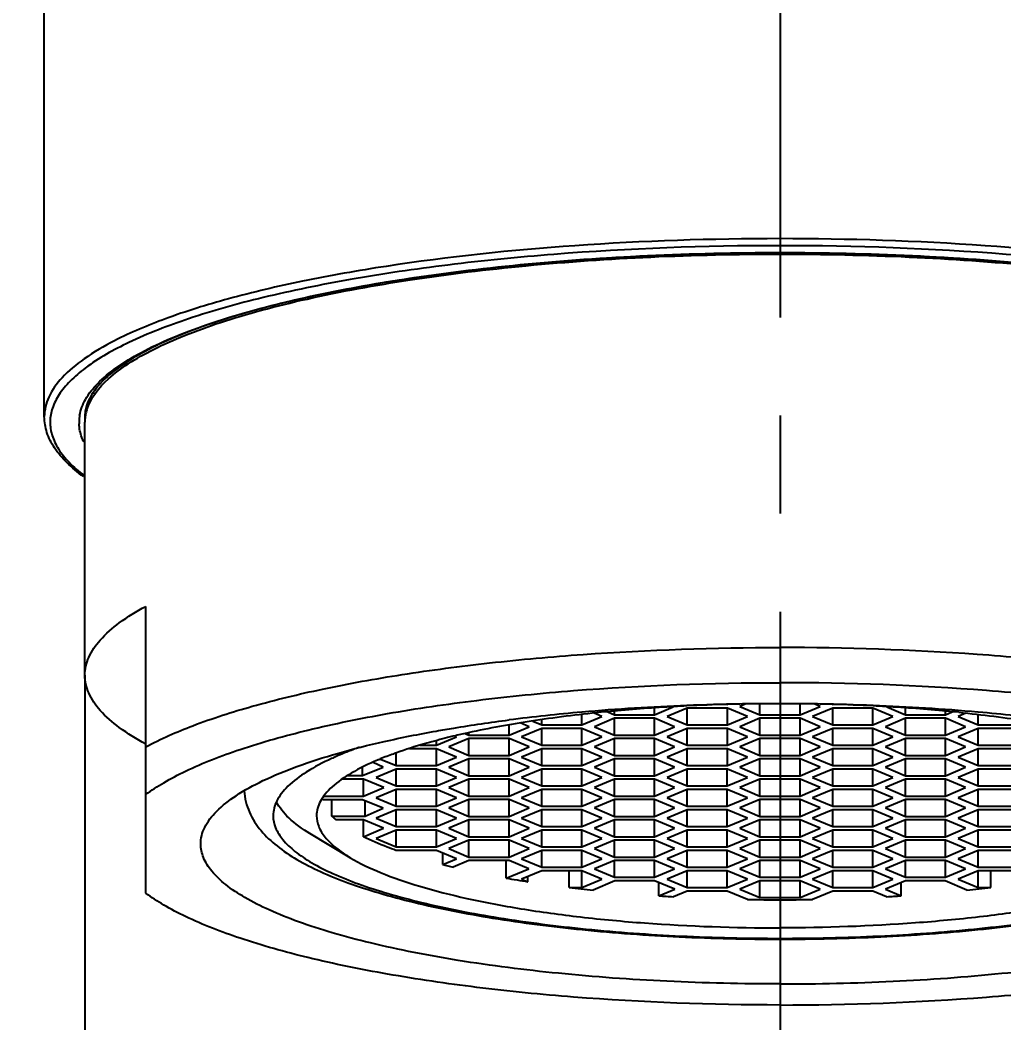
# Model space of a CAD drawing. Header units: millimetres. Extents: x 789 to 1209, y 393 to 987.
# Drawn here: x 1107.52 to 1120.26, y 807.56 to 820.55 of the extents above; entities that cross this region are included whole.
import ezdxf

# ---------------------------------------------------------------- set-up
doc = ezdxf.new("R2010")
doc.units = ezdxf.units.MM
doc.header["$LTSCALE"] = 0.1
doc.linetypes.add('CENTERX2', pattern=[101.6, 63.5, -12.7, 12.7, -12.7])
for name, color, linetype in [('02___PRT_ALL_AXES', 7, 'Continuous'), ('CENTER', 1, 'CENTERX2'), ('DEF_LAYER_ASSEM_MEMBER', 7, 'Continuous'), ('DIM', 3, 'Continuous')]:
    doc.layers.add(name, color=color, linetype=linetype)
doc.styles.get("Standard").update_dxf_attribs({"font": 'arial.ttf'})
doc.dimstyles.new('ISO-25', dxfattribs={"dimtxt": 2.5, "dimasz": 2.5, "dimexe": 1.25, "dimexo": 0.625, "dimtad": 1, "dimlfac": 1.333333, "dimtxsty": 'Standard', "dimcen": 2.5, "dimadec": 0, "dimazin": 0, "dimtfac": 1, "dimtmove": 0, "dimatfit": 3, "dimfxl": 0, "dimarcsym": 0})

# ---------------------------------------------------------------- blocks, each defined once
blk = doc.blocks.new('*D4')
at = {"layer": 'Defpoints', "color": 0}
for p in [(1064.64, 911.486), (1117.358, 911.486), (1091.258, 609.611)]:
    blk.add_point(p, dxfattribs=at)
at = {"layer": 'DIM', "color": 0, "lineweight": -2}
for p, q in [((1116.733, 911.486), (1063.39, 911.486)), ((1064.64, 612.111), (1064.64, 908.986)), ((1090.633, 609.611), (1063.39, 609.611))]:
    blk.add_line(p, q, dxfattribs=at)
at = {"layer": 'DIM', "color": 0}
for points in [[(1064.223, 908.986), (1065.056, 908.986), (1064.64, 911.486)], [(1064.223, 612.111), (1065.056, 612.111), (1064.64, 609.611)]]:
    blk.add_solid(points, dxfattribs=at)
at = {"layer": 'DIM', "color": 0, "insert": (1062.512, 760.549), "char_height": 2.5, "attachment_point": 5, "rotation": 90}
blk.add_mtext('402,5', dxfattribs=at)

msp = doc.modelspace()

# ---------------------------------------------------------------- linework, layer by layer
at = {"color": 7, "linetype": 'Continuous'}
for p, q in [((1108.3578, 812.0646), (1108.3578, 782.1113)), ((1115.734, 811.5527), (1115.975, 811.6536)), ((1115.734, 811.5527), (1115.734, 811.6403)), ((1116.1563, 811.6388), (1115.8965, 811.5299)), ((1116.1563, 811.4211), (1116.1563, 811.6388)), ((1116.6759, 811.6388), (1116.1563, 811.6388)), ((1116.6751, 811.6844), (1116.6796, 811.6863)), ((1116.6759, 811.4211), (1116.6759, 811.6388)), ((1116.9357, 811.5299), (1116.6759, 811.6388)), ((1116.9049, 811.6895), (1116.8382, 811.6615)), ((1116.8382, 811.6615), (1117.098, 811.5527)), ((1117.098, 811.5527), (1117.098, 811.6922)), ((1117.6176, 811.5527), (1117.6176, 811.6922)), ((1117.6176, 811.5527), (1117.8774, 811.6615)), ((1118.0397, 811.6388), (1117.7799, 811.5299)), ((1117.8774, 811.6615), (1117.8107, 811.6895)), ((1118.0361, 811.6863), (1118.0405, 811.6844)), ((1118.5594, 811.6388), (1118.0397, 811.6388)), ((1118.0398, 811.4211), (1118.0398, 811.6388)), ((1118.5594, 811.4211), (1118.5594, 811.6388)), ((1118.8192, 811.5299), (1118.5594, 811.6388)), ((1118.7406, 811.6536), (1118.9816, 811.5527)), ((1118.9816, 811.5527), (1118.9816, 811.6403)), ((1114.2726, 811.4211), (1114.2726, 811.4858)), ((1114.7922, 811.4211), (1114.7922, 811.5567)), ((1114.7922, 811.4211), (1115.052, 811.53)), ((1115.052, 811.53), (1114.9521, 811.5718)), ((1115.2144, 811.5073), (1114.9546, 811.3984)), ((1115.1286, 811.5886), (1115.2144, 811.5527)), ((1115.2144, 811.5527), (1115.2144, 811.5968)), ((1115.2144, 811.5527), (1115.734, 811.5527)), ((1115.2144, 811.2896), (1115.2144, 811.5073)), ((1115.734, 811.5073), (1115.2144, 811.5073)), ((1115.734, 811.2896), (1115.734, 811.5073)), ((1115.9938, 811.3984), (1115.734, 811.5073)), ((1115.8965, 811.5299), (1116.1563, 811.4211)), ((1116.6759, 811.4211), (1116.9357, 811.5299)), ((1117.098, 811.5073), (1116.8382, 811.3984)), ((1117.098, 811.5527), (1117.6176, 811.5527)), ((1117.098, 811.2896), (1117.098, 811.5073)), ((1117.6176, 811.5073), (1117.098, 811.5073)), ((1117.6176, 811.2896), (1117.6176, 811.5073)), ((1117.8774, 811.3984), (1117.6176, 811.5073)), ((1117.7799, 811.5299), (1118.0398, 811.4211)), ((1118.5594, 811.4211), (1118.8192, 811.5299)), ((1118.9816, 811.5073), (1118.7218, 811.3984)), ((1118.9816, 811.5527), (1119.5012, 811.5527)), ((1118.9816, 811.2896), (1118.9816, 811.5073)), ((1119.5012, 811.5073), (1118.9816, 811.5073)), ((1119.5012, 811.5527), (1119.5012, 811.5968)), ((1119.5012, 811.5527), (1119.587, 811.5886)), ((1119.5012, 811.2896), (1119.5012, 811.5073)), ((1119.761, 811.3984), (1119.5012, 811.5073)), ((1119.7635, 811.5718), (1119.6636, 811.53)), ((1119.6636, 811.53), (1119.9234, 811.4211)), ((1119.9234, 811.4211), (1119.9234, 811.5567)), ((1113.8504, 811.2896), (1113.8504, 811.42)), ((1113.8504, 811.2896), (1114.1102, 811.3984)), ((1114.1102, 811.3984), (1113.9945, 811.4469)), ((1114.2726, 811.3758), (1114.0128, 811.2669)), ((1114.1569, 811.4696), (1114.2726, 811.4211)), ((1114.2726, 811.4211), (1114.7922, 811.4211)), ((1114.2726, 811.158), (1114.2726, 811.3758)), ((1114.7922, 811.3758), (1114.2726, 811.3758)), ((1114.7922, 811.158), (1114.7922, 811.3758)), ((1115.052, 811.2669), (1114.7922, 811.3758)), ((1114.9546, 811.3984), (1115.2144, 811.2896)), ((1115.734, 811.2896), (1115.9938, 811.3984)), ((1116.1563, 811.3757), (1115.8965, 811.2668)), ((1116.1563, 811.4211), (1116.6759, 811.4211)), ((1116.1563, 811.158), (1116.1563, 811.3757)), ((1116.6759, 811.3757), (1116.1563, 811.3757)), ((1116.6759, 811.158), (1116.6759, 811.3757)), ((1116.9357, 811.2668), (1116.6759, 811.3757)), ((1116.8382, 811.3984), (1117.098, 811.2896)), ((1117.6176, 811.2896), (1117.8774, 811.3984)), ((1118.0398, 811.3757), (1117.78, 811.2668)), ((1118.0398, 811.4211), (1118.5594, 811.4211)), ((1118.0398, 811.158), (1118.0398, 811.3757)), ((1118.5594, 811.3757), (1118.0398, 811.3757)), ((1118.5594, 811.158), (1118.5594, 811.3757)), ((1118.8192, 811.2668), (1118.5594, 811.3757)), ((1118.7218, 811.3984), (1118.9816, 811.2896)), ((1119.5012, 811.2896), (1119.761, 811.3984)), ((1119.9234, 811.3758), (1119.6636, 811.2669)), ((1119.9234, 811.4211), (1120.443, 811.4211)), ((1119.9234, 811.158), (1119.9234, 811.3758)), ((1120.443, 811.3758), (1119.9234, 811.3758)), ((1112.9086, 811.158), (1113.1684, 811.2669)), ((1113.3308, 811.2442), (1113.071, 811.1353)), ((1113.1684, 811.2669), (1113.1475, 811.2756)), ((1113.2815, 811.3103), (1113.3308, 811.2896)), ((1113.3308, 811.2896), (1113.3308, 811.3198)), ((1113.3308, 811.2896), (1113.8504, 811.2896)), ((1113.3308, 811.0265), (1113.3308, 811.2442)), ((1113.8504, 811.2442), (1113.3308, 811.2442)), ((1113.8504, 811.0265), (1113.8504, 811.2442)), ((1114.1102, 811.1353), (1113.8504, 811.2442)), ((1114.0128, 811.2669), (1114.2726, 811.158)), ((1114.7922, 811.158), (1115.052, 811.2669)), ((1115.2144, 811.2442), (1114.9546, 811.1353)), ((1115.2144, 811.2896), (1115.734, 811.2896)), ((1115.2144, 811.0265), (1115.2144, 811.2442)), ((1115.734, 811.2442), (1115.2144, 811.2442)), ((1115.734, 811.0265), (1115.734, 811.2442)), ((1115.9938, 811.1353), (1115.734, 811.2442)), ((1115.8965, 811.2668), (1116.1563, 811.158)), ((1116.6759, 811.158), (1116.9357, 811.2668)), ((1117.098, 811.2442), (1116.8382, 811.1353)), ((1117.098, 811.2896), (1117.6176, 811.2896)), ((1117.098, 811.0265), (1117.098, 811.2442)), ((1117.6176, 811.2442), (1117.098, 811.2442)), ((1117.6176, 811.0265), (1117.6176, 811.2442)), ((1117.8774, 811.1353), (1117.6176, 811.2442)), ((1117.78, 811.2668), (1118.0398, 811.158)), ((1118.5594, 811.158), (1118.8192, 811.2668)), ((1118.9816, 811.2442), (1118.7218, 811.1353)), ((1118.9816, 811.2896), (1119.5012, 811.2896)), ((1118.9816, 811.0265), (1118.9816, 811.2442)), ((1119.5012, 811.2442), (1118.9816, 811.2442)), ((1119.5012, 811.0265), (1119.5012, 811.2442)), ((1119.761, 811.1353), (1119.5012, 811.2442)), ((1119.6636, 811.2669), (1119.9234, 811.158)), ((1112.9086, 811.1127), (1112.5607, 811.1127)), ((1112.6964, 811.158), (1112.9086, 811.158)), ((1112.9086, 811.158), (1112.9086, 811.2134)), ((1112.9086, 810.8949), (1112.9086, 811.1127)), ((1113.1684, 811.0038), (1112.9086, 811.1127)), ((1113.071, 811.1353), (1113.3308, 811.0265)), ((1113.8504, 811.0265), (1114.1102, 811.1353)), ((1114.2726, 811.1127), (1114.0128, 811.0038)), ((1114.2726, 811.158), (1114.7922, 811.158)), ((1114.2726, 810.8949), (1114.2726, 811.1127)), ((1114.7922, 811.1127), (1114.2726, 811.1127)), ((1114.7922, 810.8949), (1114.7922, 811.1127)), ((1115.052, 811.0038), (1114.7922, 811.1127)), ((1114.9546, 811.1353), (1115.2144, 811.0265)), ((1115.734, 811.0265), (1115.9938, 811.1353)), ((1116.1563, 811.1126), (1115.8964, 811.0037)), ((1116.1562, 810.8949), (1116.1562, 811.1126)), ((1116.1563, 811.158), (1116.6759, 811.158)), ((1116.6759, 811.1126), (1116.1563, 811.1126)), ((1116.6759, 810.8949), (1116.6759, 811.1126)), ((1116.9357, 811.0037), (1116.6759, 811.1126)), ((1116.8382, 811.1353), (1117.098, 811.0265)), ((1117.6176, 811.0265), (1117.8774, 811.1353)), ((1118.0398, 811.1126), (1117.78, 811.0037)), ((1118.0398, 811.158), (1118.5594, 811.158)), ((1118.0398, 810.8949), (1118.0398, 811.1126)), ((1118.5594, 811.1126), (1118.0398, 811.1126)), ((1118.5594, 810.8949), (1118.5594, 811.1126)), ((1118.8192, 811.0037), (1118.5594, 811.1126)), ((1118.7218, 811.1353), (1118.9816, 811.0265)), ((1119.5012, 811.0265), (1119.761, 811.1353)), ((1119.9234, 811.1127), (1119.6636, 811.0038)), ((1119.9234, 811.158), (1120.443, 811.158)), ((1119.9234, 810.8949), (1119.9234, 811.1127)), ((1120.443, 811.1127), (1119.9234, 811.1127)), ((1112.1864, 810.9798), (1112.389, 810.8949)), ((1112.389, 810.8949), (1112.389, 811.0517)), ((1112.9086, 810.8949), (1113.1684, 811.0038)), ((1113.3308, 810.9811), (1113.071, 810.8723)), ((1113.3308, 811.0265), (1113.8504, 811.0265)), ((1113.3308, 810.7634), (1113.3308, 810.9811)), ((1113.8504, 810.9811), (1113.3308, 810.9811)), ((1113.8504, 810.7634), (1113.8504, 810.9811)), ((1114.1102, 810.8723), (1113.8504, 810.9811)), ((1114.0128, 811.0038), (1114.2726, 810.8949)), ((1114.7922, 810.8949), (1115.052, 811.0038)), ((1115.2144, 810.9811), (1114.9546, 810.8723)), ((1115.2144, 811.0265), (1115.734, 811.0265)), ((1115.2144, 810.7634), (1115.2144, 810.9811)), ((1115.734, 810.9811), (1115.2144, 810.9811)), ((1115.734, 810.7634), (1115.734, 810.9811)), ((1115.9938, 810.8723), (1115.734, 810.9811)), ((1115.8964, 811.0037), (1116.1562, 810.8949)), ((1116.6759, 810.8949), (1116.9357, 811.0037)), ((1117.098, 810.9811), (1116.8382, 810.8723)), ((1117.098, 811.0265), (1117.6176, 811.0265)), ((1117.098, 810.7634), (1117.098, 810.9811)), ((1117.6176, 810.9811), (1117.098, 810.9811)), ((1117.6176, 810.7634), (1117.6176, 810.9811)), ((1117.8774, 810.8723), (1117.6176, 810.9811)), ((1117.78, 811.0037), (1118.0398, 810.8949)), ((1118.5594, 810.8949), (1118.8192, 811.0037)), ((1118.9816, 810.9811), (1118.7218, 810.8723)), ((1118.9816, 811.0265), (1119.5012, 811.0265)), ((1118.9816, 810.7634), (1118.9816, 810.9811)), ((1119.5012, 810.9811), (1118.9816, 810.9811)), ((1119.5012, 810.7634), (1119.5012, 810.9811)), ((1119.761, 810.8723), (1119.5012, 810.9811)), ((1119.6636, 811.0038), (1119.9234, 810.8949)), ((1111.9532, 810.7653), (1112.2202, 810.8753)), ((1111.9532, 810.7653), (1111.9532, 810.8663)), ((1112.2202, 810.8753), (1112.0886, 810.9344)), ((1112.389, 810.8496), (1112.1292, 810.7407)), ((1112.389, 810.8949), (1112.9086, 810.8949)), ((1112.389, 810.6318), (1112.389, 810.8496)), ((1112.9086, 810.8496), (1112.389, 810.8496)), ((1112.9086, 810.6318), (1112.9086, 810.8496)), ((1113.1684, 810.7407), (1112.9086, 810.8496)), ((1113.071, 810.8723), (1113.3308, 810.7634)), ((1113.8504, 810.7634), (1114.1102, 810.8723)), ((1114.2726, 810.8496), (1114.0128, 810.7407)), ((1114.2726, 810.8949), (1114.7922, 810.8949)), ((1114.2726, 810.6318), (1114.2726, 810.8496)), ((1114.7922, 810.8496), (1114.2726, 810.8496)), ((1114.7922, 810.6318), (1114.7922, 810.8496)), ((1115.052, 810.7407), (1114.7922, 810.8496)), ((1114.9546, 810.8723), (1115.2144, 810.7634)), ((1115.734, 810.7634), (1115.9938, 810.8723)), ((1116.1562, 810.8495), (1115.8964, 810.7407)), ((1116.1562, 810.8949), (1116.6759, 810.8949)), ((1116.1562, 810.6318), (1116.1562, 810.8495)), ((1116.6759, 810.8495), (1116.1562, 810.8495)), ((1116.6758, 810.6318), (1116.6758, 810.8495)), ((1116.9357, 810.7407), (1116.6759, 810.8495)), ((1116.8382, 810.8723), (1117.098, 810.7634)), ((1117.6176, 810.7634), (1117.8774, 810.8723)), ((1118.0398, 810.8495), (1117.78, 810.7407)), ((1118.0398, 810.8949), (1118.5594, 810.8949)), ((1118.0398, 810.6318), (1118.0398, 810.8495)), ((1118.5594, 810.8495), (1118.0398, 810.8495)), ((1118.5594, 810.6318), (1118.5594, 810.8495)), ((1118.8192, 810.7407), (1118.5594, 810.8495)), ((1118.7218, 810.8723), (1118.9816, 810.7634)), ((1119.5012, 810.7634), (1119.761, 810.8723)), ((1119.9234, 810.8496), (1119.6636, 810.7407)), ((1119.9234, 810.8949), (1120.443, 810.8949)), ((1119.9234, 810.6318), (1119.9234, 810.8496)), ((1120.443, 810.8496), (1119.9234, 810.8496)), ((1111.9668, 810.718), (1111.6992, 810.718)), ((1111.7594, 810.7653), (1111.9532, 810.7653)), ((1111.9668, 810.5003), (1111.9668, 810.718)), ((1112.2266, 810.6092), (1111.9668, 810.718)), ((1112.1292, 810.7407), (1112.389, 810.6318)), ((1112.9086, 810.6318), (1113.1684, 810.7407)), ((1113.3308, 810.718), (1113.071, 810.6092)), ((1113.3308, 810.7634), (1113.8504, 810.7634)), ((1113.3308, 810.5003), (1113.3308, 810.718)), ((1113.8504, 810.718), (1113.3308, 810.718)), ((1113.8504, 810.5003), (1113.8504, 810.718)), ((1114.1102, 810.6092), (1113.8504, 810.718)), ((1114.0128, 810.7407), (1114.2726, 810.6318)), ((1114.7922, 810.6318), (1115.052, 810.7407)), ((1115.2144, 810.718), (1114.9546, 810.6092)), ((1115.2144, 810.7634), (1115.734, 810.7634)), ((1115.2144, 810.5003), (1115.2144, 810.718)), ((1115.734, 810.718), (1115.2144, 810.718)), ((1115.734, 810.5003), (1115.734, 810.718)), ((1115.9938, 810.6092), (1115.734, 810.718)), ((1115.8964, 810.7407), (1116.1562, 810.6318)), ((1116.6758, 810.6318), (1116.9357, 810.7407)), ((1117.098, 810.718), (1116.8382, 810.6092)), ((1117.098, 810.7634), (1117.6176, 810.7634)), ((1117.098, 810.5003), (1117.098, 810.718)), ((1117.6176, 810.718), (1117.098, 810.718)), ((1117.6176, 810.5003), (1117.6176, 810.718)), ((1117.8774, 810.6092), (1117.6176, 810.718)), ((1117.78, 810.7407), (1118.0398, 810.6318)), ((1118.5594, 810.6318), (1118.8192, 810.7407)), ((1118.9816, 810.718), (1118.7218, 810.6092)), ((1118.9816, 810.7634), (1119.5012, 810.7634)), ((1118.9816, 810.5003), (1118.9816, 810.718)), ((1119.5012, 810.718), (1118.9816, 810.718)), ((1119.5012, 810.5003), (1119.5012, 810.718)), ((1119.761, 810.6092), (1119.5012, 810.718)), ((1119.6636, 810.7407), (1119.9234, 810.6318)), ((1111.9668, 810.5003), (1112.2266, 810.6092)), ((1112.389, 810.5865), (1112.1292, 810.4776)), ((1112.389, 810.6318), (1112.9086, 810.6318)), ((1112.389, 810.3688), (1112.389, 810.5865)), ((1112.9086, 810.5865), (1112.389, 810.5865)), ((1112.9086, 810.3688), (1112.9086, 810.5865)), ((1113.1684, 810.4776), (1112.9086, 810.5865)), ((1113.071, 810.6092), (1113.3308, 810.5003)), ((1113.8504, 810.5003), (1114.1102, 810.6092)), ((1114.2726, 810.5865), (1114.0128, 810.4776)), ((1114.2726, 810.6318), (1114.7922, 810.6318)), ((1114.2726, 810.3688), (1114.2726, 810.5865)), ((1114.7922, 810.5865), (1114.2726, 810.5865)), ((1114.7922, 810.3688), (1114.7922, 810.5865)), ((1115.052, 810.4776), (1114.7922, 810.5865)), ((1114.9546, 810.6092), (1115.2144, 810.5003)), ((1115.734, 810.5003), (1115.9938, 810.6092)), ((1116.1562, 810.5865), (1115.8964, 810.4776)), ((1116.1562, 810.6318), (1116.6758, 810.6318)), ((1116.1562, 810.3688), (1116.1562, 810.5865)), ((1116.6758, 810.5865), (1116.1562, 810.5865)), ((1116.6758, 810.3688), (1116.6758, 810.5865)), ((1116.9356, 810.4776), (1116.6758, 810.5865)), ((1116.8382, 810.6092), (1117.098, 810.5003)), ((1117.6176, 810.5003), (1117.8774, 810.6092)), ((1118.0398, 810.5865), (1117.78, 810.4776)), ((1118.0398, 810.6318), (1118.5594, 810.6318)), ((1118.0398, 810.3688), (1118.0398, 810.5865)), ((1118.5594, 810.5865), (1118.0398, 810.5865)), ((1118.5594, 810.3688), (1118.5594, 810.5865)), ((1118.8192, 810.4776), (1118.5594, 810.5865)), ((1118.7218, 810.6092), (1118.9816, 810.5003)), ((1119.5012, 810.5003), (1119.761, 810.6092)), ((1119.9234, 810.5865), (1119.6636, 810.4776)), ((1119.9234, 810.6318), (1120.443, 810.6318)), ((1119.9234, 810.3688), (1119.9234, 810.5865)), ((1120.443, 810.5865), (1119.9234, 810.5865)), ((1111.9532, 810.4531), (1111.4365, 810.4531)), ((1111.4472, 810.5003), (1111.9668, 810.5003)), ((1111.5571, 810.2382), (1111.5571, 810.4531)), ((1112.2202, 810.3431), (1111.9532, 810.4531)), ((1112.1292, 810.4776), (1112.389, 810.3688)), ((1112.9086, 810.3688), (1113.1684, 810.4776)), ((1113.3308, 810.4549), (1113.071, 810.3461)), ((1113.3308, 810.5003), (1113.8504, 810.5003)), ((1113.3308, 810.2372), (1113.3308, 810.4549)), ((1113.8504, 810.4549), (1113.3308, 810.4549)), ((1113.8504, 810.2372), (1113.8504, 810.4549)), ((1114.1102, 810.3461), (1113.8504, 810.4549)), ((1114.0128, 810.4776), (1114.2726, 810.3688)), ((1114.7922, 810.3688), (1115.052, 810.4776)), ((1115.2144, 810.4549), (1114.9546, 810.3461)), ((1115.2144, 810.5003), (1115.734, 810.5003)), ((1115.2144, 810.2372), (1115.2144, 810.4549)), ((1115.734, 810.4549), (1115.2144, 810.4549)), ((1115.734, 810.2372), (1115.734, 810.4549)), ((1115.9938, 810.3461), (1115.734, 810.4549)), ((1115.8964, 810.4776), (1116.1562, 810.3688)), ((1116.6758, 810.3688), (1116.9356, 810.4776)), ((1117.098, 810.4549), (1116.8382, 810.3461)), ((1117.098, 810.5003), (1117.6176, 810.5003)), ((1117.098, 810.2372), (1117.098, 810.4549)), ((1117.6176, 810.4549), (1117.098, 810.4549)), ((1117.6176, 810.2372), (1117.6176, 810.4549)), ((1117.8774, 810.3461), (1117.6176, 810.4549)), ((1117.78, 810.4776), (1118.0398, 810.3688)), ((1118.5594, 810.3688), (1118.8192, 810.4776)), ((1118.9816, 810.4549), (1118.7218, 810.3461)), ((1118.9816, 810.5003), (1119.5012, 810.5003)), ((1118.9816, 810.2372), (1118.9816, 810.4549)), ((1119.5012, 810.4549), (1118.9816, 810.4549)), ((1119.5012, 810.2372), (1119.5012, 810.4549)), ((1119.761, 810.3461), (1119.5012, 810.4549)), ((1119.6636, 810.4776), (1119.9234, 810.3688)), ((1111.9868, 810.2382), (1111.9868, 810.4392)), ((1111.9868, 810.2382), (1112.2202, 810.3431)), ((1112.389, 810.3234), (1112.1292, 810.2145)), ((1112.389, 810.3688), (1112.9086, 810.3688)), ((1112.389, 810.1057), (1112.389, 810.3234)), ((1112.9086, 810.3234), (1112.389, 810.3234)), ((1112.9086, 810.1057), (1112.9086, 810.3234)), ((1113.1684, 810.2145), (1112.9086, 810.3234)), ((1113.071, 810.3461), (1113.3308, 810.2372)), ((1113.8504, 810.2372), (1114.1102, 810.3461)), ((1114.2726, 810.3234), (1114.0128, 810.2145)), ((1114.2726, 810.3688), (1114.7922, 810.3688)), ((1114.2726, 810.1057), (1114.2726, 810.3234)), ((1114.7922, 810.3234), (1114.2726, 810.3234)), ((1114.7922, 810.1057), (1114.7922, 810.3234)), ((1115.052, 810.2145), (1114.7922, 810.3234)), ((1114.9546, 810.3461), (1115.2144, 810.2372)), ((1115.734, 810.2372), (1115.9938, 810.3461)), ((1116.1562, 810.3233), (1115.8964, 810.2145)), ((1116.1562, 810.3688), (1116.6758, 810.3688)), ((1116.1562, 810.1056), (1116.1562, 810.3233)), ((1116.6758, 810.3233), (1116.1562, 810.3233)), ((1116.6758, 810.1056), (1116.6758, 810.3233)), ((1116.9356, 810.2145), (1116.6758, 810.3233)), ((1116.8382, 810.3461), (1117.098, 810.2372)), ((1117.6176, 810.2372), (1117.8774, 810.3461)), ((1118.0398, 810.3233), (1117.78, 810.2145)), ((1118.0398, 810.3688), (1118.5594, 810.3688)), ((1118.0398, 810.1056), (1118.0398, 810.3233)), ((1118.5594, 810.3233), (1118.0398, 810.3233)), ((1118.8193, 810.2145), (1118.5594, 810.3233)), ((1118.5595, 810.1056), (1118.5595, 810.3233)), ((1118.7218, 810.3461), (1118.9816, 810.2372)), ((1119.5012, 810.2372), (1119.761, 810.3461)), ((1119.9234, 810.3234), (1119.6636, 810.2145)), ((1119.9234, 810.3688), (1120.443, 810.3688)), ((1119.9234, 810.1057), (1119.9234, 810.3234)), ((1120.443, 810.3234), (1119.9234, 810.3234)), ((1111.5571, 810.2382), (1111.9868, 810.2382)), ((1111.9666, 810.1918), (1111.6112, 810.1918)), ((1111.9634, 809.9737), (1111.9634, 810.1918)), ((1112.2258, 810.0831), (1111.9666, 810.1918)), ((1112.1292, 810.2145), (1112.389, 810.1057)), ((1112.9086, 810.1057), (1113.1684, 810.2145)), ((1113.3308, 810.1918), (1113.071, 810.083)), ((1113.3308, 810.2372), (1113.8504, 810.2372)), ((1113.3308, 809.9741), (1113.3308, 810.1918)), ((1113.8504, 810.1918), (1113.3308, 810.1918)), ((1113.8504, 809.9741), (1113.8504, 810.1918)), ((1114.1102, 810.083), (1113.8504, 810.1918)), ((1114.0128, 810.2145), (1114.2726, 810.1057)), ((1114.7922, 810.1057), (1115.052, 810.2145)), ((1115.2144, 810.1918), (1114.9546, 810.083)), ((1115.2144, 810.2372), (1115.734, 810.2372)), ((1115.2144, 809.9741), (1115.2144, 810.1918)), ((1115.734, 810.1918), (1115.2144, 810.1918)), ((1115.734, 809.9741), (1115.734, 810.1918)), ((1115.9938, 810.083), (1115.734, 810.1918)), ((1115.8964, 810.2145), (1116.1562, 810.1056)), ((1116.6758, 810.1056), (1116.9356, 810.2145)), ((1117.098, 810.1918), (1116.8382, 810.083)), ((1117.098, 810.2372), (1117.6176, 810.2372)), ((1117.098, 809.9741), (1117.098, 810.1918)), ((1117.6176, 810.1918), (1117.098, 810.1918)), ((1117.6176, 809.9741), (1117.6176, 810.1918)), ((1117.8774, 810.083), (1117.6176, 810.1918)), ((1117.78, 810.2145), (1118.0398, 810.1056)), ((1118.5595, 810.1056), (1118.8193, 810.2145)), ((1118.9816, 810.1918), (1118.7218, 810.083)), ((1118.9816, 810.2372), (1119.5012, 810.2372)), ((1118.9816, 809.9741), (1118.9816, 810.1918)), ((1119.5012, 810.1918), (1118.9816, 810.1918)), ((1119.5012, 809.9741), (1119.5012, 810.1918)), ((1119.761, 810.083), (1119.5012, 810.1918)), ((1119.6636, 810.2145), (1119.9234, 810.1057)), ((1111.9634, 809.9737), (1112.2258, 810.0831)), ((1112.389, 810.0603), (1112.1292, 809.9514)), ((1112.389, 810.1057), (1112.9086, 810.1057)), ((1112.389, 809.8426), (1112.389, 810.0603)), ((1112.9086, 810.0603), (1112.389, 810.0603)), ((1112.9086, 809.8426), (1112.9086, 810.0603)), ((1113.1684, 809.9514), (1112.9086, 810.0603)), ((1113.071, 810.083), (1113.3308, 809.9741)), ((1113.8504, 809.9741), (1114.1102, 810.083)), ((1114.2726, 810.0603), (1114.0128, 809.9514)), ((1114.2726, 810.1057), (1114.7922, 810.1057)), ((1114.2726, 809.8426), (1114.2726, 810.0603)), ((1114.7922, 810.0603), (1114.2726, 810.0603)), ((1114.7922, 809.8426), (1114.7922, 810.0603)), ((1115.052, 809.9514), (1114.7922, 810.0603)), ((1114.9546, 810.083), (1115.2144, 809.9741)), ((1115.734, 809.9741), (1115.9938, 810.083)), ((1116.1562, 810.0603), (1115.8964, 809.9514)), ((1116.1562, 810.1056), (1116.6758, 810.1056)), ((1116.1562, 809.8425), (1116.1562, 810.0603)), ((1116.6758, 810.0602), (1116.1562, 810.0603)), ((1116.6758, 809.8425), (1116.6758, 810.0602)), ((1116.9356, 809.9514), (1116.6758, 810.0602)), ((1116.8382, 810.083), (1117.098, 809.9741)), ((1117.6176, 809.9741), (1117.8774, 810.083)), ((1118.0398, 810.0602), (1117.78, 809.9514)), ((1118.0398, 810.1056), (1118.5595, 810.1056)), ((1118.5595, 810.0603), (1118.0398, 810.0602)), ((1118.0399, 809.8425), (1118.0399, 810.0602)), ((1118.5595, 809.8425), (1118.5595, 810.0603)), ((1118.8193, 809.9514), (1118.5595, 810.0603)), ((1118.7218, 810.083), (1118.9816, 809.9741)), ((1119.5012, 809.9741), (1119.761, 810.083)), ((1119.9234, 810.0603), (1119.6636, 809.9514)), ((1119.9234, 810.1057), (1120.443, 810.1057)), ((1119.9234, 809.8426), (1119.9234, 810.0603)), ((1120.443, 810.0603), (1119.9234, 810.0603)), ((1111.7932, 809.7024), (1111.2716, 810.0154)), ((1112.1292, 809.9514), (1112.389, 809.8426)), ((1112.9086, 809.8426), (1113.1684, 809.9514)), ((1113.3308, 809.9288), (1113.071, 809.8199)), ((1113.3308, 809.9741), (1113.8504, 809.9741)), ((1113.3308, 809.711), (1113.3308, 809.9288)), ((1113.8504, 809.9288), (1113.3308, 809.9288)), ((1113.8504, 809.711), (1113.8504, 809.9288)), ((1114.1102, 809.8199), (1113.8504, 809.9288)), ((1114.0128, 809.9514), (1114.2726, 809.8426)), ((1114.7922, 809.8426), (1115.052, 809.9514)), ((1115.2144, 809.9288), (1114.9546, 809.8199)), ((1115.2144, 809.9741), (1115.734, 809.9741)), ((1115.2144, 809.711), (1115.2144, 809.9288)), ((1115.734, 809.9288), (1115.2144, 809.9288)), ((1115.734, 809.711), (1115.734, 809.9288)), ((1115.9938, 809.8199), (1115.734, 809.9288)), ((1115.8964, 809.9514), (1116.1562, 809.8425)), ((1116.6758, 809.8425), (1116.9356, 809.9514)), ((1117.098, 809.9288), (1116.8382, 809.8199)), ((1117.098, 809.9741), (1117.6176, 809.9741)), ((1117.098, 809.711), (1117.098, 809.9288)), ((1117.6176, 809.9288), (1117.098, 809.9288)), ((1117.6176, 809.711), (1117.6176, 809.9288)), ((1117.8774, 809.8199), (1117.6176, 809.9288)), ((1117.78, 809.9514), (1118.0399, 809.8425)), ((1118.5595, 809.8425), (1118.8193, 809.9514)), ((1118.9816, 809.9288), (1118.7218, 809.8199)), ((1118.9816, 809.9741), (1119.5012, 809.9741)), ((1118.9816, 809.711), (1118.9816, 809.9288)), ((1119.5012, 809.9288), (1118.9816, 809.9288)), ((1119.5012, 809.711), (1119.5012, 809.9288)), ((1119.761, 809.8199), (1119.5012, 809.9288)), ((1119.6636, 809.9514), (1119.9234, 809.8426)), ((1112.9088, 809.797), (1112.3858, 809.7967)), ((1112.389, 809.8426), (1112.9086, 809.8426)), ((1113.1683, 809.6883), (1112.9088, 809.797)), ((1113.071, 809.8199), (1113.3308, 809.711)), ((1113.8504, 809.711), (1114.1102, 809.8199)), ((1114.2726, 809.7972), (1114.0128, 809.6883)), ((1114.2726, 809.8426), (1114.7922, 809.8426)), ((1114.2726, 809.5795), (1114.2726, 809.7972)), ((1114.7922, 809.7972), (1114.2726, 809.7972)), ((1114.7922, 809.5795), (1114.7922, 809.7972)), ((1115.052, 809.6883), (1114.7922, 809.7972)), ((1114.9546, 809.8199), (1115.2144, 809.711)), ((1115.734, 809.711), (1115.9938, 809.8199)), ((1116.1562, 809.7972), (1115.8964, 809.6883)), ((1116.1562, 809.8425), (1116.6758, 809.8425)), ((1116.1562, 809.5794), (1116.1562, 809.7972)), ((1116.6758, 809.7972), (1116.1562, 809.7972)), ((1116.6758, 809.5794), (1116.6758, 809.7972)), ((1116.9356, 809.6883), (1116.6758, 809.7972)), ((1116.8382, 809.8199), (1117.098, 809.711)), ((1117.6176, 809.711), (1117.8774, 809.8199)), ((1118.0399, 809.7972), (1117.7801, 809.6883)), ((1118.0399, 809.8425), (1118.5595, 809.8425)), ((1118.0399, 809.5794), (1118.0399, 809.7972)), ((1118.5595, 809.7972), (1118.0399, 809.7972)), ((1118.5595, 809.5794), (1118.5595, 809.7972)), ((1118.8193, 809.6883), (1118.5595, 809.7972)), ((1118.7218, 809.8199), (1118.9816, 809.711)), ((1119.5012, 809.711), (1119.761, 809.8199)), ((1119.9234, 809.7972), (1119.6636, 809.6883)), ((1119.9234, 809.8426), (1120.443, 809.8426)), ((1119.9234, 809.5795), (1119.9234, 809.7972)), ((1120.443, 809.7972), (1119.9234, 809.7972)), ((1112.9906, 809.6138), (1112.9906, 809.7627)), ((1112.9906, 809.6138), (1113.1683, 809.6883)), ((1113.3302, 809.6657), (1113.1257, 809.5802)), ((1113.8494, 809.6656), (1113.3302, 809.6657)), ((1113.3308, 809.711), (1113.8504, 809.711)), ((1114.0128, 809.6883), (1114.2726, 809.5795)), ((1114.7922, 809.5795), (1115.052, 809.6883)), ((1115.2144, 809.6657), (1114.9546, 809.5568)), ((1115.2144, 809.711), (1115.734, 809.711)), ((1115.2144, 809.4479), (1115.2144, 809.6657)), ((1115.734, 809.6657), (1115.2144, 809.6657)), ((1115.734, 809.4479), (1115.734, 809.6657)), ((1115.9938, 809.5568), (1115.734, 809.6657)), ((1115.8964, 809.6883), (1116.1562, 809.5794)), ((1116.6758, 809.5794), (1116.9356, 809.6883)), ((1117.098, 809.6657), (1116.8382, 809.5568)), ((1117.098, 809.711), (1117.6176, 809.711)), ((1117.098, 809.4479), (1117.098, 809.6657)), ((1117.6176, 809.6657), (1117.098, 809.6657)), ((1117.6176, 809.4479), (1117.6176, 809.6657)), ((1117.8774, 809.5568), (1117.6176, 809.6657)), ((1117.7801, 809.6883), (1118.0399, 809.5794)), ((1118.5595, 809.5794), (1118.8193, 809.6883)), ((1118.9816, 809.6657), (1118.7218, 809.5568)), ((1118.9816, 809.711), (1119.5012, 809.711)), ((1118.9816, 809.4479), (1118.9816, 809.6657)), ((1119.5012, 809.6657), (1118.9816, 809.6657)), ((1119.5012, 809.4479), (1119.5012, 809.6657)), ((1119.761, 809.5568), (1119.5012, 809.6657)), ((1119.6636, 809.6883), (1119.9234, 809.5795)), ((1113.8123, 809.4382), (1113.8123, 809.6656)), ((1113.8123, 809.4382), (1114.1055, 809.5578)), ((1114.1055, 809.5578), (1113.8494, 809.6656)), ((1114.2726, 809.5795), (1114.7922, 809.5795)), ((1114.9546, 809.5568), (1115.2144, 809.4479)), ((1115.734, 809.4479), (1115.9938, 809.5568)), ((1116.1562, 809.5794), (1116.6758, 809.5794)), ((1116.8382, 809.5568), (1117.098, 809.4479)), ((1117.6176, 809.4479), (1117.8774, 809.5568)), ((1118.0399, 809.5794), (1118.5595, 809.5794)), ((1118.7218, 809.5568), (1118.9816, 809.4479)), ((1119.5012, 809.4479), (1119.761, 809.5568)), ((1119.9234, 809.5795), (1120.443, 809.5795)), ((1114.2726, 809.5341), (1114.0128, 809.4253)), ((1114.0128, 809.4253), (1114.0942, 809.3911)), ((1114.0942, 809.3911), (1114.0942, 809.4594)), ((1114.7922, 809.5341), (1114.2726, 809.5341)), ((1114.6294, 809.3164), (1114.6294, 809.5341)), ((1114.7922, 809.3164), (1114.7922, 809.5341)), ((1115.052, 809.4253), (1114.7922, 809.5341)), ((1114.7922, 809.3164), (1115.052, 809.4253)), ((1115.2144, 809.4479), (1115.734, 809.4479)), ((1116.1562, 809.5341), (1115.8963, 809.4252)), ((1115.8963, 809.4252), (1116.1561, 809.3163)), ((1116.1561, 809.3163), (1116.1561, 809.5341)), ((1116.6758, 809.5341), (1116.1562, 809.5341)), ((1116.6758, 809.3163), (1116.6758, 809.5341)), ((1116.9356, 809.4252), (1116.6758, 809.5341)), ((1116.6758, 809.3163), (1116.9356, 809.4252)), ((1117.098, 809.4479), (1117.6176, 809.4479)), ((1118.0399, 809.5341), (1117.7801, 809.4252)), ((1117.7801, 809.4252), (1118.0399, 809.3163)), ((1118.0399, 809.3163), (1118.0399, 809.5341)), ((1118.5595, 809.5341), (1118.0399, 809.5341)), ((1118.5595, 809.3163), (1118.5595, 809.5341)), ((1118.8193, 809.4252), (1118.5595, 809.5341)), ((1118.5595, 809.3163), (1118.8193, 809.4252)), ((1118.9816, 809.4479), (1119.5012, 809.4479)), ((1119.9234, 809.5341), (1119.6636, 809.4253)), ((1119.6636, 809.4253), (1119.9234, 809.3164)), ((1119.9234, 809.3164), (1119.9234, 809.5341)), ((1120.443, 809.5341), (1119.9234, 809.5341)), ((1120.0863, 809.3164), (1120.0863, 809.5341)), ((1114.6294, 809.3164), (1114.7922, 809.3164)), ((1115.2202, 809.4021), (1114.9387, 809.2808)), ((1115.7343, 809.4023), (1115.2202, 809.4021)), ((1115.9942, 809.2936), (1115.7343, 809.4023)), ((1115.7906, 809.208), (1115.7906, 809.3788)), ((1115.7906, 809.208), (1115.9942, 809.2936)), ((1116.1561, 809.3163), (1116.6758, 809.3163)), ((1117.098, 809.4026), (1116.8382, 809.2937)), ((1116.8382, 809.2937), (1117.098, 809.1848)), ((1117.098, 809.1848), (1117.098, 809.4026)), ((1117.6176, 809.4026), (1117.098, 809.4026)), ((1117.6176, 809.1848), (1117.6176, 809.4026)), ((1117.8774, 809.2937), (1117.6176, 809.4026)), ((1117.6176, 809.1848), (1117.8774, 809.2937)), ((1118.0399, 809.3163), (1118.5595, 809.3163)), ((1118.9813, 809.4023), (1118.7215, 809.2936)), ((1118.7215, 809.2936), (1118.925, 809.208)), ((1118.925, 809.208), (1118.925, 809.3788)), ((1119.4955, 809.4021), (1118.9813, 809.4023)), ((1119.777, 809.2808), (1119.4955, 809.4021)), ((1119.9234, 809.3164), (1120.0863, 809.3164)), ((1116.1555, 809.2707), (1115.9779, 809.1965)), ((1116.675, 809.2707), (1116.1555, 809.2707)), ((1116.9353, 809.1612), (1116.675, 809.2707)), ((1117.098, 809.1848), (1117.6176, 809.1848)), ((1118.0407, 809.2707), (1117.7803, 809.1612)), ((1118.5602, 809.2707), (1118.0407, 809.2707)), ((1118.7377, 809.1965), (1118.5602, 809.2707))]:
    msp.add_line(p, q, dxfattribs=at)
for centre, radius, start, end in [((1109.2148, 816.2152), 0.892, 213.01191, 215.23841), ((1108.8231, 815.3387), 0.5402, 170.6144, 177.76876), ((1108.8197, 815.412), 0.4619, 172.91777, 179.98208), ((1108.8844, 815.4121), 0.5266, 180.00093, 182.57528), ((1108.8336, 815.4103), 0.4759, 169.28772, 172.91913), ((1108.8138, 815.3394), 0.531, 177.79531, 182.20246), ((1117.2312, 789.6824), 22.0112, 93.23158, 95.28362), ((1117.3025, 788.4835), 23.2123, 92.84135, 93.24038), ((1117.338, 787.7203), 23.9763, 91.58749, 92.83563), ((1117.3528, 787.2136), 24.4832, 91.2087, 91.58929), ((1117.3571, 787.0068), 24.69, 90.56147, 91.20859), ((1117.3586, 787.0068), 24.69, 88.79141, 89.43853), ((1117.3629, 787.2136), 24.4832, 88.41071, 88.7913), ((1117.3777, 787.7203), 23.9763, 87.16437, 88.41251), ((1117.4132, 788.4835), 23.2123, 86.75962, 87.15865), ((1117.4844, 789.6824), 22.0112, 84.71638, 86.76842), ((1117.0678, 791.5645), 20.1221, 95.31372, 95.78), ((1117.6479, 791.5645), 20.1221, 84.22, 84.68628), ((1115.257, 802.4211), 9.106, 103.3271, 105.10914), ((1115.5464, 801.2011), 10.3599, 102.39675, 103.32916), ((1113.1417, 807.5218), 3.811, 113.70792, 114.64709), ((1113.6706, 807.3699), 3.9046, 112.73431, 112.96768), ((1115.2948, 818.5929), 9.27, 255.60733, 256.46775), ((1116.3465, 823.762), 14.5463, 259.96683, 261.09255), ((1116.9252, 827.9274), 18.7521, 262.96758, 263.9188), ((1117.8172, 827.6941), 18.5173, 276.07517, 277.03845), ((1117.2741, 831.8752), 22.7156, 266.25552, 266.72886), ((1117.3576, 833.9015), 24.7439, 269.02224, 270.00056), ((1117.3581, 833.9015), 24.7439, 269.99944, 270.97776), ((1117.4415, 831.8752), 22.7156, 273.27114, 273.74448)]:
    msp.add_arc(centre, radius, start, end, dxfattribs=at)
for points, knots in [([(1117.3578, 817.7164), (1116.4721, 817.7164), (1114.766, 817.6597), (1112.7027, 817.4446), (1111.2104, 817.1821), (1110.2552, 816.9587), (1109.44, 816.7063), (1108.9548, 816.5038), (1108.7423, 816.3948)], [0, 0, 0, 0, 0.30286, 0.5831901, 0.7084444, 0.8207572, 0.9183533, 1, 1, 1, 1]), ([(1125.9733, 816.3948), (1125.7609, 816.5038), (1125.2757, 816.7063), (1124.4604, 816.9587), (1123.5053, 817.1821), (1122.013, 817.4446), (1119.9497, 817.6597), (1118.2436, 817.7164), (1117.3578, 817.7164)], [0, 0, 0, 0, 0.0816467, 0.1792428, 0.2915556, 0.4168099, 0.69714, 1, 1, 1, 1]), ([(1117.3578, 817.6255), (1116.3817, 817.6255), (1114.9447, 817.5732), (1113.0908, 817.3896), (1111.8329, 817.2055), (1110.7107, 816.9773), (1109.7503, 816.7109), (1108.9744, 816.4139), (1108.5373, 816.1713), (1108.3625, 816.04)], [0, 0, 0, 0, 0.3172827, 0.4667328, 0.6054223, 0.730294, 0.8387688, 0.9289507, 1, 1, 1, 1]), ([(1126.3531, 816.04), (1126.1784, 816.1713), (1125.7412, 816.4139), (1124.9654, 816.7109), (1124.005, 816.9773), (1122.8827, 817.2055), (1121.6249, 817.3896), (1119.7709, 817.5732), (1118.334, 817.6255), (1117.3578, 817.6255)], [0, 0, 0, 0, 0.0710493, 0.1612312, 0.269706, 0.3945777, 0.5332672, 0.6827173, 1, 1, 1, 1]), ([(1108.29, 815.4268), (1108.3021, 815.5), (1108.3617, 815.6538), (1108.5299, 815.8622), (1108.7752, 816.0628), (1109.0964, 816.2558), (1109.4915, 816.4407), (1109.9575, 816.6158), (1110.4906, 816.7797), (1111.3175, 816.9893), (1112.4823, 817.2064), (1114.0058, 817.3936), (1115.6509, 817.509), (1116.7823, 817.5348), (1117.3578, 817.5348)], [0, 0, 0, 0, 0.0231696, 0.0502534, 0.0828286, 0.121659, 0.1670165, 0.2188749, 0.2770205, 0.3411066, 0.485194, 0.6466974, 0.8202595, 1, 1, 1, 1]), ([(1117.3578, 817.5326), (1116.7865, 817.5326), (1115.6632, 817.5071), (1114.0298, 817.3932), (1112.5164, 817.2083), (1111.3588, 816.9941), (1110.5368, 816.7874), (1110.007, 816.626), (1109.5442, 816.4539), (1109.1531, 816.2736), (1108.836, 816.0856), (1108.549, 815.8576), (1108.3931, 815.6422), (1108.366, 815.4987)], [0, 0, 0, 0, 0.1807123, 0.3552513, 0.5177291, 0.6627463, 0.7272491, 0.785748, 0.8378541, 0.8832892, 0.9219209, 0.9538278, 1, 1, 1, 1]), ([(1117.3578, 817.5348), (1117.9334, 817.5348), (1119.0648, 817.509), (1120.7098, 817.3936), (1122.2333, 817.2064), (1123.3982, 816.9893), (1124.225, 816.7797), (1124.7581, 816.6158), (1125.2242, 816.4407), (1125.6193, 816.2558), (1125.9405, 816.0628), (1126.1858, 815.8622), (1126.354, 815.6538), (1126.4135, 815.5), (1126.4256, 815.4268)], [0, 0, 0, 0, 0.1797406, 0.3533026, 0.514806, 0.6588934, 0.7229795, 0.7811251, 0.8329835, 0.878341, 0.9171715, 0.9497466, 0.9768304, 1, 1, 1, 1]), ([(1126.3496, 815.4987), (1126.3225, 815.6421), (1126.1667, 815.8576), (1125.8797, 816.0856), (1125.5626, 816.2736), (1125.1715, 816.4539), (1124.7087, 816.626), (1124.1789, 816.7874), (1123.3568, 816.9941), (1122.1993, 817.2083), (1120.6859, 817.3932), (1119.0524, 817.5071), (1117.9291, 817.5326), (1117.3578, 817.5326)], [0, 0, 0, 0, 0.0461717, 0.0780783, 0.1167098, 0.1621447, 0.2142506, 0.2727495, 0.3372523, 0.4822696, 0.6447478, 0.8192872, 1, 1, 1, 1]), ([(1108.7423, 816.3948), (1108.6062, 816.3249), (1108.3647, 816.1852), (1108.0696, 815.9431), (1107.8801, 815.6878), (1107.8328, 815.4987), (1107.8328, 815.4121)], [0, 0, 0, 0, 0.328338, 0.5968063, 0.8141783, 1, 1, 1, 1]), ([(1108.3625, 816.04), (1108.2933, 815.9879), (1108.1698, 815.8835), (1108.0229, 815.7096), (1107.931, 815.5303), (1107.8979, 815.346), (1107.9266, 815.1615), (1108.0145, 814.9818), (1108.1574, 814.8075), (1108.2786, 814.7029), (1108.3466, 814.6508)], [0, 0, 0, 0, 0.152109, 0.2831123, 0.3974377, 0.5021474, 0.6065066, 0.7198745, 0.8495064, 1, 1, 1, 1]), ([(1108.339, 814.6355), (1108.263, 814.6913), (1108.1262, 814.8044), (1107.962, 814.9959), (1107.8576, 815.1988), (1107.8328, 815.3427), (1107.8328, 815.4121)], [0, 0, 0, 0, 0.2946815, 0.552649, 0.7831194, 1, 1, 1, 1]), ([(1108.3438, 815.0853), (1108.3346, 815.1043), (1108.3028, 815.1785), (1108.2855, 815.2593), (1108.2832, 815.319)], [0, 0, 0, 0, 0.2612371, 1, 1, 1, 1]), ([(1115.0413, 811.5843), (1114.7383, 811.5536), (1114.1625, 811.482), (1113.5913, 811.3786), (1113.3223, 811.3195)], [0, 0, 0, 0, 0.5250288, 1, 1, 1, 1]), ([(1119.6743, 811.5843), (1119.9773, 811.5536), (1120.5531, 811.482), (1121.1243, 811.3786), (1121.3934, 811.3195)], [0, 0, 0, 0, 0.5250288, 1, 1, 1, 1]), ([(1111.9138, 811.1319), (1111.887, 811.1222), (1111.7846, 811.0845), (1111.6833, 811.0436), (1111.6094, 811.0112)], [0, 0, 0, 0, 0.261119, 1, 1, 1, 1]), ([(1112.8834, 811.2124), (1112.84, 811.2006), (1112.6756, 811.1546), (1112.5127, 811.103), (1112.3943, 811.0608)], [0, 0, 0, 0, 0.2636095, 1, 1, 1, 1]), ([(1111.5524, 810.9856), (1111.4399, 810.9339), (1111.2407, 810.8306), (1111.0249, 810.6715), (1110.9038, 810.5381), (1110.8418, 810.4421), (1110.8039, 810.3444), (1110.7953, 810.2776), (1110.7953, 810.2453)], [0, 0, 0, 0, 0.334815, 0.6053379, 0.7188912, 0.8203007, 0.9126202, 1, 1, 1, 1]), ([(1112.147, 810.9649), (1112.0302, 810.9154), (1111.8238, 810.8163), (1111.5985, 810.6622), (1111.4715, 810.5318), (1111.4067, 810.4381), (1111.3669, 810.3425), (1111.3578, 810.2769), (1111.3578, 810.2453)], [0, 0, 0, 0, 0.3396217, 0.6120003, 0.7251276, 0.8251722, 0.9153064, 1, 1, 1, 1]), ([(1112.3943, 811.0608), (1112.3741, 811.0536), (1112.2959, 811.0252), (1112.2185, 810.9949), (1112.1617, 810.9711)], [0, 0, 0, 0, 0.2589338, 1, 1, 1, 1]), ([(1110.4214, 810.5689), (1110.4239, 810.5208), (1110.4379, 810.4258), (1110.5, 810.2462), (1110.6307, 810.044), (1110.8467, 809.8424), (1111.1094, 809.6683), (1111.4184, 809.512), (1111.7748, 809.3693), (1112.178, 809.2384), (1112.8002, 809.0729), (1113.677, 808.9027), (1114.8254, 808.7566), (1116.0675, 808.6667), (1116.9226, 808.6466), (1117.3578, 808.6466)], [0, 0, 0, 0, 0.0191169, 0.0378126, 0.0751115, 0.1132423, 0.154336, 0.199828, 0.2504696, 0.306543, 0.3680033, 0.5059125, 0.6606573, 0.8272661, 1, 1, 1, 1]), ([(1117.3578, 808.6466), (1117.793, 808.6466), (1118.6481, 808.6667), (1119.8902, 808.7566), (1121.0387, 808.9027), (1121.9155, 809.0729), (1122.5377, 809.2384), (1122.9409, 809.3693), (1123.2972, 809.512), (1123.6063, 809.6683), (1123.869, 809.8424), (1124.0849, 810.044), (1124.2157, 810.2462), (1124.2777, 810.4258), (1124.2918, 810.5208), (1124.2943, 810.5689)], [0, 0, 0, 0, 0.1727341, 0.3393429, 0.4940877, 0.6319969, 0.6934572, 0.7495305, 0.8001719, 0.8456639, 0.8867576, 0.9248878, 0.962187, 0.9808839, 1, 1, 1, 1]), ([(1111.2716, 810.0154), (1111.1743, 810.0737), (1111.0085, 810.1891), (1110.8765, 810.3478), (1110.8387, 810.4269)], [0, 0, 0, 0, 0.5639722, 1, 1, 1, 1]), ([(1110.7953, 810.2453), (1110.7953, 810.1924), (1110.8203, 810.0784), (1110.9232, 809.9207), (1111.0855, 809.7699), (1111.3058, 809.6249), (1111.5828, 809.486), (1111.9145, 809.354), (1112.298, 809.2303), (1112.8993, 809.0714), (1113.753, 808.9069), (1114.8754, 808.7649), (1116.0925, 808.6773), (1116.9309, 808.6577), (1117.3578, 808.6577)], [0, 0, 0, 0, 0.0226536, 0.0484442, 0.0794813, 0.1168452, 0.1609683, 0.2119058, 0.2694761, 0.3333376, 0.4779816, 0.6411926, 0.8172925, 1, 1, 1, 1]), ([(1111.3578, 810.2453), (1111.3578, 810.1981), (1111.3794, 810.0968), (1111.4689, 809.9559), (1111.6104, 809.821), (1111.7274, 809.7419), (1111.7932, 809.7024)], [0, 0, 0, 0, 0.1955157, 0.4169574, 0.6820216, 1, 1, 1, 1]), ([(1111.6112, 810.1918), (1111.6064, 810.1957), (1111.588, 810.2107), (1111.5701, 810.2263), (1111.5571, 810.2382)], [0, 0, 0, 0, 0.256017, 1, 1, 1, 1]), ([(1117.3578, 808.6577), (1117.7847, 808.6577), (1118.6232, 808.6773), (1119.8403, 808.7649), (1120.9626, 808.9069), (1121.8164, 809.0714), (1122.4177, 809.2303), (1122.8012, 809.354), (1123.1328, 809.486), (1123.4098, 809.6249), (1123.6301, 809.7699), (1123.7924, 809.9207), (1123.8954, 810.0784), (1123.9203, 810.1924), (1123.9203, 810.2453)], [0, 0, 0, 0, 0.1827075, 0.3588074, 0.5220184, 0.6666624, 0.7305239, 0.7880942, 0.8390317, 0.8831548, 0.9205187, 0.9515558, 0.9773464, 1, 1, 1, 1]), ([(1112.3858, 809.7967), (1112.3472, 809.8105), (1112.2041, 809.8637), (1112.0634, 809.924), (1111.9634, 809.9737)], [0, 0, 0, 0, 0.2682933, 1, 1, 1, 1]), ([(1111.7932, 809.7024), (1111.9184, 809.6273), (1112.2137, 809.4883), (1112.7204, 809.3161), (1113.3277, 809.1629), (1114.0226, 809.0324), (1114.7904, 808.9276), (1115.9088, 808.8236), (1116.7724, 808.7938), (1117.3578, 808.7938)], [0, 0, 0, 0, 0.077045, 0.1714812, 0.2821832, 0.4072998, 0.5444806, 0.691011, 1, 1, 1, 1]), ([(1122.9224, 809.7024), (1122.7972, 809.6273), (1122.502, 809.4883), (1121.9952, 809.3161), (1121.3879, 809.1629), (1120.6931, 809.0324), (1119.9253, 808.9276), (1118.8069, 808.8236), (1117.9433, 808.7938), (1117.3578, 808.7938)], [0, 0, 0, 0, 0.077045, 0.1714812, 0.2821832, 0.4072998, 0.5444806, 0.691011, 1, 1, 1, 1])]:
    msp.add_open_spline(points, degree=3, knots=knots, dxfattribs=at)
at = {"layer": '02___PRT_ALL_AXES', "color": 7, "linetype": 'Continuous'}
msp.add_line((1107.8328, 815.4121), (1107.8328, 821.1736), dxfattribs=at)
at = {"layer": 'CENTER'}
msp.add_line((1117.3578, 914.4863), (1117.3578, 487.9641), dxfattribs=at)
at = {"layer": 'DEF_LAYER_ASSEM_MEMBER', "color": 7, "linetype": 'Continuous'}
for p, q in [((1108.3578, 812.0646), (1108.3578, 815.3394)), ((1109.1453, 809.2439), (1109.1453, 812.9553)), ((1114.7927, 811.5864), (1114.7959, 811.5867)), ((1119.923, 811.5864), (1119.9197, 811.5867))]:
    msp.add_line(p, q, dxfattribs=at)
for centre, radius, start, end in [((1109.6759, 815.4714), 1.0062, 139.34777, 143.18976), ((1109.213, 816.2139), 0.8897, 212.87143, 215.21338), ((1108.89, 815.3392), 0.5322, 172.27013, 179.97943), ((1108.9129, 815.3359), 0.5554, 165.98912, 172.24939), ((1108.9412, 815.329), 0.5845, 162.92972, 166.00603), ((1117.2276, 783.8268), 27.8662, 92.20993, 95.00611), ((1117.3447, 781.382), 30.3137, 90.95977, 92.253), ((1117.3577, 780.7603), 30.9356, 89.99973, 90.96443), ((1117.358, 780.7603), 30.9356, 89.03557, 90.00027), ((1117.3709, 781.382), 30.3137, 87.747, 89.04023), ((1117.4881, 783.8268), 27.8662, 84.99389, 87.79007), ((1116.8521, 787.9769), 23.6991, 94.98517, 97.277), ((1117.8636, 787.9769), 23.6991, 82.723, 85.01483)]:
    msp.add_arc(centre, radius, start, end, dxfattribs=at)
for points, knots in [([(1108.3825, 815.5005), (1108.4304, 815.6565), (1108.6126, 815.8781), (1108.93, 816.1119), (1109.2622, 816.2978), (1109.663, 816.4746), (1110.1305, 816.6422), (1110.6607, 816.7986), (1111.4759, 816.998), (1112.6168, 817.2045), (1114.1027, 817.3826), (1115.7015, 817.4921), (1116.7997, 817.5167), (1117.3578, 817.5167)], [0, 0, 0, 0, 0.0518123, 0.0857397, 0.1258125, 0.1721925, 0.2248027, 0.283409, 0.3476609, 0.4912496, 0.6513042, 0.8227398, 1, 1, 1, 1]), ([(1117.3578, 817.5167), (1117.916, 817.5167), (1119.0141, 817.4921), (1120.6129, 817.3826), (1122.0989, 817.2045), (1123.2398, 816.998), (1124.055, 816.7986), (1124.5851, 816.6421), (1125.0527, 816.4746), (1125.4535, 816.2978), (1125.7857, 816.1119), (1126.103, 815.8781), (1126.2853, 815.6565), (1126.3331, 815.5005)], [0, 0, 0, 0, 0.1772606, 0.3486966, 0.5087514, 0.6523402, 0.716592, 0.7751984, 0.8278084, 0.8741883, 0.9142608, 0.9481881, 1, 1, 1, 1]), ([(1108.3578, 812.0646), (1108.3578, 812.1427), (1108.3981, 812.3124), (1108.5615, 812.5437), (1108.8171, 812.7638), (1109.0271, 812.8915), (1109.1453, 812.9553)], [0, 0, 0, 0, 0.1889795, 0.4076272, 0.6749793, 1, 1, 1, 1]), ([(1109.1453, 811.136), (1109.3421, 811.2422), (1109.7959, 811.4392), (1110.5635, 811.6843), (1111.4693, 811.9016), (1112.4953, 812.0862), (1113.6209, 812.2342), (1115.2508, 812.3805), (1116.5071, 812.4226), (1117.3578, 812.4226)], [0, 0, 0, 0, 0.0801247, 0.176691, 0.2884749, 0.413684, 0.5500907, 0.6951466, 1, 1, 1, 1]), ([(1125.5703, 811.136), (1125.3736, 811.2422), (1124.9197, 811.4392), (1124.1522, 811.6843), (1123.2463, 811.9016), (1122.2203, 812.0862), (1121.0948, 812.2342), (1119.4648, 812.3805), (1118.2086, 812.4226), (1117.3578, 812.4226)], [0, 0, 0, 0, 0.0801247, 0.176691, 0.2884749, 0.413684, 0.5500907, 0.6951466, 1, 1, 1, 1]), ([(1109.1453, 811.1739), (1109.0271, 811.2377), (1108.8171, 811.3654), (1108.5615, 811.5855), (1108.3981, 811.8169), (1108.3578, 811.9865), (1108.3578, 812.0646)], [0, 0, 0, 0, 0.3250207, 0.5923728, 0.8110205, 1, 1, 1, 1]), ([(1109.1453, 810.519), (1109.2197, 810.575), (1109.3873, 810.6843), (1109.789, 810.8941), (1110.4113, 811.1321), (1111.2874, 811.3756), (1112.3121, 811.5841), (1113.4606, 811.7524), (1115.1539, 811.9202), (1116.4663, 811.968), (1117.3578, 811.968)], [0, 0, 0, 0, 0.0331378, 0.0710489, 0.1611648, 0.2695995, 0.3944564, 0.5331547, 0.6826301, 1, 1, 1, 1]), ([(1125.5703, 810.519), (1125.496, 810.575), (1125.3283, 810.6843), (1124.9266, 810.8941), (1124.3044, 811.1321), (1123.4283, 811.3756), (1122.4036, 811.5841), (1121.255, 811.7524), (1119.5618, 811.9202), (1118.2494, 811.968), (1117.3578, 811.968)], [0, 0, 0, 0, 0.0331378, 0.0710489, 0.1611648, 0.2695995, 0.3944564, 0.5331547, 0.6826301, 1, 1, 1, 1]), ([(1112.9077, 811.3419), (1112.9833, 811.3554), (1113.2966, 811.4091), (1113.6112, 811.4546), (1113.8502, 811.4852)], [0, 0, 0, 0, 0.2418017, 1, 1, 1, 1]), ([(1109.8578, 809.8814), (1109.8578, 809.917), (1109.8669, 809.9904), (1109.9231, 810.1408), (1110.0694, 810.3267), (1110.3306, 810.5268), (1110.6836, 810.718), (1111.1253, 810.898), (1111.6507, 811.0649), (1112.2534, 811.2164), (1112.6821, 811.3017), (1112.9077, 811.3419)], [0, 0, 0, 0, 0.0301549, 0.0618998, 0.1349846, 0.2265022, 0.3392804, 0.4739474, 0.629926, 0.805892, 1, 1, 1, 1]), ([(1117.3578, 808.067), (1116.87, 808.067), (1115.9117, 808.0895), (1114.5208, 808.1895), (1113.2381, 808.3518), (1112.2623, 808.5399), (1111.5752, 808.7215), (1111.1369, 808.8628), (1110.7578, 809.0136), (1110.4412, 809.1725), (1110.1895, 809.3382), (1110.004, 809.5104), (1109.8863, 809.6907), (1109.8578, 809.821), (1109.8578, 809.8814)], [0, 0, 0, 0, 0.1827049, 0.3588077, 0.5220188, 0.6666624, 0.730524, 0.788094, 0.8390314, 0.8831551, 0.9205191, 0.9515556, 0.9773463, 1, 1, 1, 1]), ([(1117.3578, 808.067), (1117.8457, 808.067), (1118.804, 808.0895), (1120.1949, 808.1895), (1121.4776, 808.3518), (1122.4533, 808.5399), (1123.1405, 808.7215), (1123.5788, 808.8628), (1123.9578, 809.0136), (1124.2744, 809.1725), (1124.5262, 809.3382), (1124.7117, 809.5104), (1124.8293, 809.6907), (1124.8578, 809.821), (1124.8578, 809.8814)], [0, 0, 0, 0, 0.1827049, 0.3588077, 0.5220188, 0.6666624, 0.730524, 0.788094, 0.8390314, 0.8831551, 0.9205191, 0.9515556, 0.9773463, 1, 1, 1, 1]), ([(1117.3578, 807.7949), (1116.4663, 807.7949), (1115.1539, 807.8427), (1113.4606, 808.0105), (1112.3121, 808.1788), (1111.2874, 808.3873), (1110.4113, 808.6308), (1109.789, 808.8688), (1109.3873, 809.0786), (1109.2197, 809.1878), (1109.1453, 809.2439)], [0, 0, 0, 0, 0.3173699, 0.4668453, 0.6055436, 0.7304005, 0.8388352, 0.9289511, 0.9668622, 1, 1, 1, 1]), ([(1117.3578, 807.7949), (1118.2494, 807.7949), (1119.5618, 807.8427), (1121.255, 808.0105), (1122.4036, 808.1788), (1123.4283, 808.3873), (1124.3044, 808.6308), (1124.9266, 808.8688), (1125.3283, 809.0786), (1125.496, 809.1878), (1125.5703, 809.2439)], [0, 0, 0, 0, 0.3173699, 0.4668453, 0.6055436, 0.7304005, 0.8388352, 0.9289511, 0.9668622, 1, 1, 1, 1])]:
    msp.add_open_spline(points, degree=3, knots=knots, dxfattribs=at)

# ---------------------------------------------------------------- dimensions: what is measured, and where the dimension line sits
at = {"layer": 'DIM'}
dim = msp.add_linear_dim(base=(1064.6397, 911.4863), p1=(1091.2578, 609.6113), p2=(1117.3578, 911.4863), angle=90, dimstyle='ISO-25', dxfattribs=at)
dim.commit()
dim.dimension.update_dxf_attribs({"geometry": '*D4', "text_midpoint": (1062.5123, 760.5488)})

doc.saveas('drawing.dxf')
